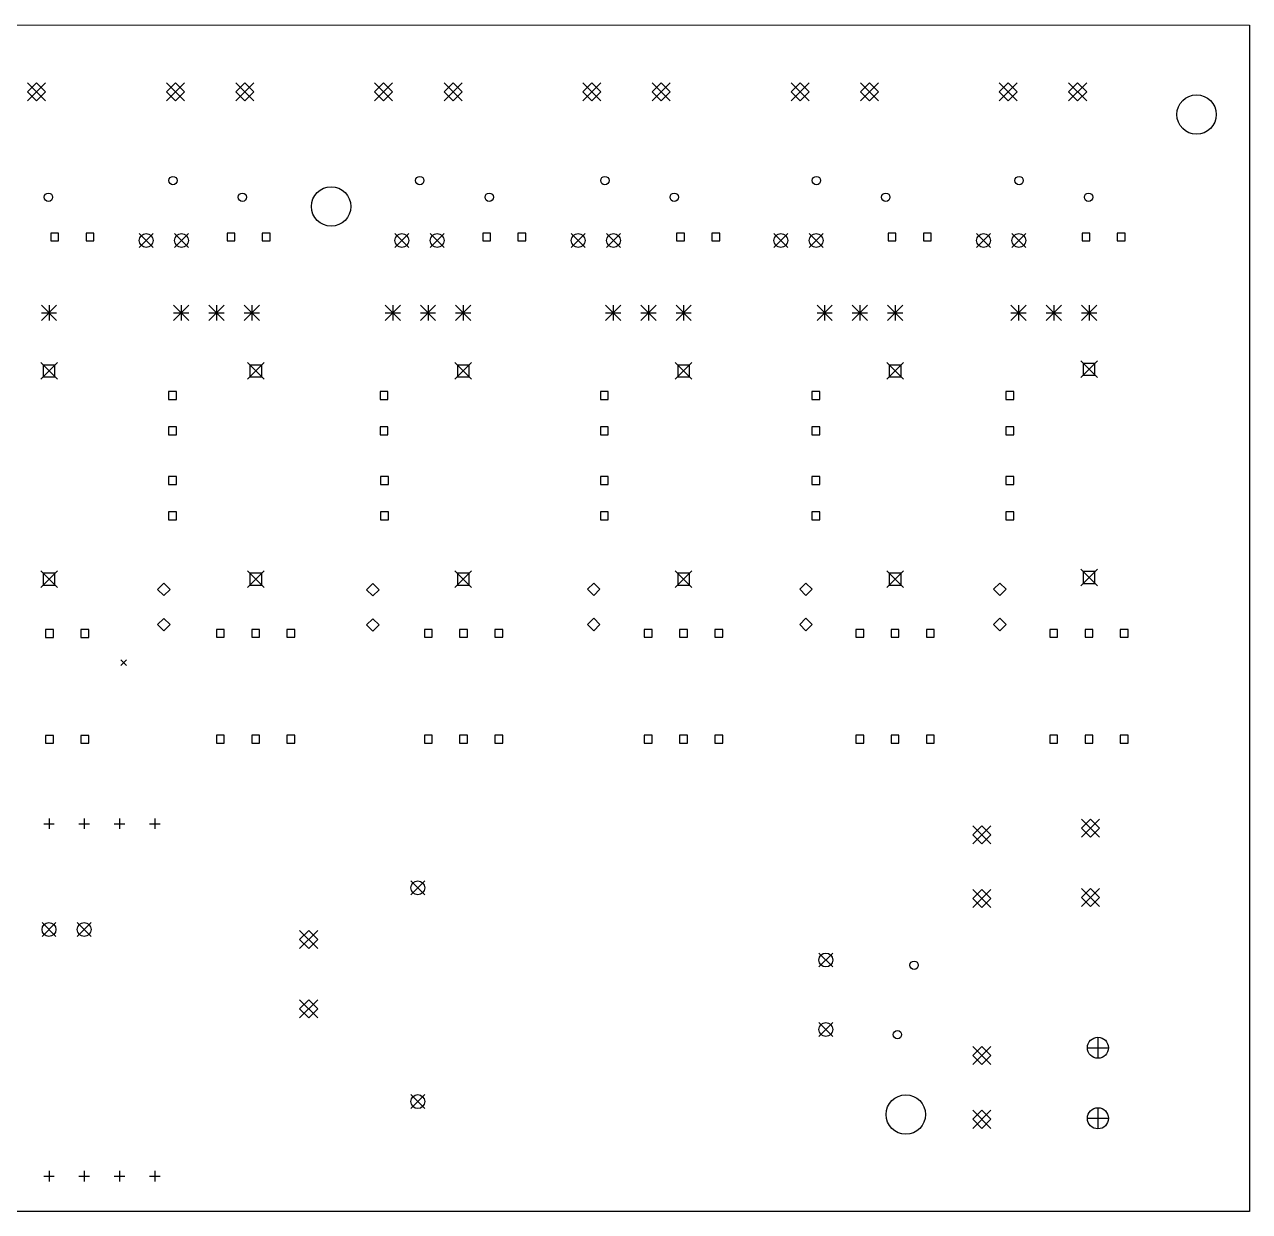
# Model space of a CAD drawing. Extents: x 32 to 207, y -154 to -37.
# Drawn here: x 118.6 to 206.8, y -122.3 to -36.8 of the extents above; entities that cross this region are included whole.
import ezdxf

# ---------------------------------------------------------------- set-up
doc = ezdxf.new("R2010")
doc.units = 0
doc.layers.add('BLACK', color=7, linetype='CONTINUOUS')

msp = doc.modelspace()

# ---------------------------------------------------------------- linework, layer by layer
at = {"layer": 'BLACK', "linetype": 'CONTINUOUS'}
for p, q in [((33.4913, -36.7559), (206.846, -36.8038)), ((206.846, -36.8038), (206.846, -122.27)), ((118.815, -40.961), (120.115, -42.261)), ((120.115, -40.961), (118.815, -42.261)), ((119.465, -40.961), (118.815, -41.611)), ((120.115, -41.611), (119.465, -40.961)), ((128.815, -40.961), (130.115, -42.261)), ((130.115, -40.961), (128.815, -42.261)), ((129.465, -40.961), (128.815, -41.611)), ((130.115, -41.611), (129.465, -40.961)), ((133.815, -40.961), (135.115, -42.261)), ((135.115, -40.961), (133.815, -42.261)), ((134.465, -40.961), (133.815, -41.611)), ((135.115, -41.611), (134.465, -40.961)), ((143.815, -40.961), (145.115, -42.261)), ((145.115, -40.961), (143.815, -42.261)), ((144.465, -40.961), (143.815, -41.611)), ((145.115, -41.611), (144.465, -40.961)), ((148.815, -40.961), (150.115, -42.261)), ((150.115, -40.961), (148.815, -42.261)), ((149.465, -40.961), (148.815, -41.611)), ((150.115, -41.611), (149.465, -40.961)), ((158.815, -40.961), (160.115, -42.261)), ((160.115, -40.961), (158.815, -42.261)), ((159.465, -40.961), (158.815, -41.611)), ((160.115, -41.611), (159.465, -40.961)), ((163.815, -40.961), (165.115, -42.261)), ((165.115, -40.961), (163.815, -42.261)), ((164.465, -40.961), (163.815, -41.611)), ((165.115, -41.611), (164.465, -40.961)), ((173.815, -40.961), (175.115, -42.261)), ((175.115, -40.961), (173.815, -42.261)), ((174.465, -40.961), (173.815, -41.611)), ((175.115, -41.611), (174.465, -40.961)), ((178.815, -40.961), (180.115, -42.261)), ((180.115, -40.961), (178.815, -42.261)), ((179.465, -40.961), (178.815, -41.611)), ((180.115, -41.611), (179.465, -40.961)), ((188.815, -40.961), (190.115, -42.261)), ((190.115, -40.961), (188.815, -42.261)), ((189.465, -40.961), (188.815, -41.611)), ((190.115, -41.611), (189.465, -40.961)), ((193.815, -40.961), (195.115, -42.261)), ((195.115, -40.961), (193.815, -42.261)), ((194.465, -40.961), (193.815, -41.611)), ((195.115, -41.611), (194.465, -40.961)), ((118.815, -41.611), (119.465, -42.261)), ((119.465, -42.261), (120.115, -41.611)), ((128.815, -41.611), (129.465, -42.261)), ((129.465, -42.261), (130.115, -41.611)), ((133.815, -41.611), (134.465, -42.261)), ((134.465, -42.261), (135.115, -41.611)), ((143.815, -41.611), (144.465, -42.261)), ((144.465, -42.261), (145.115, -41.611)), ((148.815, -41.611), (149.465, -42.261)), ((149.465, -42.261), (150.115, -41.611)), ((158.815, -41.611), (159.465, -42.261)), ((159.465, -42.261), (160.115, -41.611)), ((163.815, -41.611), (164.465, -42.261)), ((164.465, -42.261), (165.115, -41.611)), ((173.815, -41.611), (174.465, -42.261)), ((174.465, -42.261), (175.115, -41.611)), ((178.815, -41.611), (179.465, -42.261)), ((179.465, -42.261), (180.115, -41.611)), ((188.815, -41.611), (189.465, -42.261)), ((189.465, -42.261), (190.115, -41.611)), ((193.815, -41.611), (194.465, -42.261)), ((194.465, -42.261), (195.115, -41.611)), ((121.052, -51.7872), (120.486, -51.7872)), ((120.486, -51.7872), (120.486, -52.3528)), ((121.052, -52.3528), (121.052, -51.7872)), ((123.592, -51.7872), (123.026, -51.7872)), ((123.026, -51.7872), (123.026, -52.3528)), ((123.592, -52.3528), (123.592, -51.7872)), ((126.864, -51.82), (127.864, -52.82)), ((127.864, -51.82), (126.864, -52.82)), ((129.404, -51.82), (130.404, -52.82)), ((130.404, -51.82), (129.404, -52.82)), ((133.752, -51.7872), (133.186, -51.7872)), ((133.186, -51.7872), (133.186, -52.3528)), ((133.752, -52.3528), (133.752, -51.7872)), ((136.292, -51.7872), (135.726, -51.7872)), ((135.726, -51.7872), (135.726, -52.3528)), ((136.292, -52.3528), (136.292, -51.7872)), ((145.279, -51.82), (146.279, -52.82)), ((146.279, -51.82), (145.279, -52.82)), ((147.819, -51.82), (148.819, -52.82)), ((148.819, -51.82), (147.819, -52.82)), ((152.167, -51.7872), (151.601, -51.7872)), ((151.601, -51.7872), (151.601, -52.3528)), ((152.167, -52.3528), (152.167, -51.7872)), ((154.707, -51.7872), (154.141, -51.7872)), ((154.141, -51.7872), (154.141, -52.3528)), ((154.707, -52.3528), (154.707, -51.7872)), ((157.979, -51.82), (158.979, -52.82)), ((158.979, -51.82), (157.979, -52.82)), ((160.519, -51.82), (161.519, -52.82)), ((161.519, -51.82), (160.519, -52.82)), ((166.137, -51.7872), (165.571, -51.7872)), ((165.571, -51.7872), (165.571, -52.3528)), ((166.137, -52.3528), (166.137, -51.7872)), ((168.677, -51.7872), (168.111, -51.7872)), ((168.111, -51.7872), (168.111, -52.3528)), ((168.677, -52.3528), (168.677, -51.7872)), ((172.584, -51.82), (173.584, -52.82)), ((173.584, -51.82), (172.584, -52.82)), ((175.124, -51.82), (176.124, -52.82)), ((176.124, -51.82), (175.124, -52.82)), ((181.377, -51.7872), (180.811, -51.7872)), ((180.811, -51.7872), (180.811, -52.3528)), ((181.377, -52.3528), (181.377, -51.7872)), ((183.917, -51.7872), (183.351, -51.7872)), ((183.351, -51.7872), (183.351, -52.3528)), ((183.917, -52.3528), (183.917, -51.7872)), ((187.189, -51.82), (188.189, -52.82)), ((188.189, -51.82), (187.189, -52.82)), ((189.729, -51.82), (190.729, -52.82)), ((190.729, -51.82), (189.729, -52.82)), ((195.347, -51.7872), (194.781, -51.7872)), ((194.781, -51.7872), (194.781, -52.3528)), ((195.347, -52.3528), (195.347, -51.7872)), ((197.887, -51.7872), (197.321, -51.7872)), ((197.321, -51.7872), (197.321, -52.3528)), ((197.887, -52.3528), (197.887, -51.7872)), ((120.486, -52.3528), (121.052, -52.3528)), ((123.026, -52.3528), (123.592, -52.3528)), ((133.186, -52.3528), (133.752, -52.3528)), ((135.726, -52.3528), (136.292, -52.3528)), ((151.601, -52.3528), (152.167, -52.3528)), ((154.141, -52.3528), (154.707, -52.3528)), ((165.571, -52.3528), (166.137, -52.3528)), ((168.111, -52.3528), (168.677, -52.3528)), ((180.811, -52.3528), (181.377, -52.3528)), ((183.351, -52.3528), (183.917, -52.3528)), ((194.781, -52.3528), (195.347, -52.3528)), ((197.321, -52.3528), (197.887, -52.3528)), ((119.809, -56.9796), (120.909, -58.0796)), ((120.909, -56.9796), (119.809, -58.0796)), ((120.359, -56.9796), (120.359, -58.0796)), ((129.334, -56.9796), (130.434, -58.0796)), ((130.434, -56.9796), (129.334, -58.0796)), ((129.884, -56.9796), (129.884, -58.0796)), ((131.874, -56.9796), (132.974, -58.0796)), ((132.974, -56.9796), (131.874, -58.0796)), ((132.424, -56.9796), (132.424, -58.0796)), ((134.414, -56.9796), (135.514, -58.0796)), ((135.514, -56.9796), (134.414, -58.0796)), ((134.964, -56.9796), (134.964, -58.0796)), ((144.574, -56.9796), (145.674, -58.0796)), ((145.674, -56.9796), (144.574, -58.0796)), ((145.124, -56.9796), (145.124, -58.0796)), ((147.114, -56.9796), (148.214, -58.0796)), ((148.214, -56.9796), (147.114, -58.0796)), ((147.664, -56.9796), (147.664, -58.0796)), ((149.654, -56.9796), (150.754, -58.0796)), ((150.754, -56.9796), (149.654, -58.0796)), ((150.204, -56.9796), (150.204, -58.0796)), ((160.449, -56.9796), (161.549, -58.0796)), ((161.549, -56.9796), (160.449, -58.0796)), ((160.999, -56.9796), (160.999, -58.0796)), ((162.989, -56.9796), (164.089, -58.0796)), ((164.089, -56.9796), (162.989, -58.0796)), ((163.539, -56.9796), (163.539, -58.0796)), ((165.529, -56.9796), (166.629, -58.0796)), ((166.629, -56.9796), (165.529, -58.0796)), ((166.079, -56.9796), (166.079, -58.0796)), ((175.689, -56.9796), (176.789, -58.0796)), ((176.789, -56.9796), (175.689, -58.0796)), ((176.239, -56.9796), (176.239, -58.0796)), ((178.229, -56.9796), (179.329, -58.0796)), ((179.329, -56.9796), (178.229, -58.0796)), ((178.779, -56.9796), (178.779, -58.0796)), ((180.769, -56.9796), (181.869, -58.0796)), ((181.869, -56.9796), (180.769, -58.0796)), ((181.319, -56.9796), (181.319, -58.0796)), ((189.659, -56.9796), (190.759, -58.0796)), ((190.759, -56.9796), (189.659, -58.0796)), ((190.209, -56.9796), (190.209, -58.0796)), ((192.199, -56.9796), (193.299, -58.0796)), ((193.299, -56.9796), (192.199, -58.0796)), ((192.749, -56.9796), (192.749, -58.0796)), ((194.739, -56.9796), (195.839, -58.0796)), ((195.839, -56.9796), (194.739, -58.0796)), ((195.289, -56.9796), (195.289, -58.0796)), ((119.809, -57.5296), (120.909, -57.5296)), ((129.334, -57.5296), (130.434, -57.5296)), ((131.874, -57.5296), (132.974, -57.5296)), ((134.414, -57.5296), (135.514, -57.5296)), ((144.574, -57.5296), (145.674, -57.5296)), ((147.114, -57.5296), (148.214, -57.5296)), ((149.654, -57.5296), (150.754, -57.5296)), ((160.449, -57.5296), (161.549, -57.5296)), ((162.989, -57.5296), (164.089, -57.5296)), ((165.529, -57.5296), (166.629, -57.5296)), ((175.689, -57.5296), (176.789, -57.5296)), ((178.229, -57.5296), (179.329, -57.5296)), ((180.769, -57.5296), (181.869, -57.5296)), ((189.659, -57.5296), (190.759, -57.5296)), ((192.199, -57.5296), (193.299, -57.5296)), ((194.739, -57.5296), (195.839, -57.5296)), ((119.759, -61.115), (120.959, -62.315)), ((120.959, -61.115), (119.759, -62.315)), ((120.783, -61.2907), (119.935, -61.2907)), ((119.935, -61.2907), (119.935, -62.1393)), ((120.783, -62.1393), (120.783, -61.2907)), ((134.655, -61.115), (135.855, -62.315)), ((135.855, -61.115), (134.655, -62.315)), ((135.679, -61.2907), (134.831, -61.2907)), ((134.831, -61.2907), (134.831, -62.1393)), ((135.679, -62.1393), (135.679, -61.2907)), ((149.604, -61.115), (150.804, -62.315)), ((150.804, -61.115), (149.604, -62.315)), ((150.628, -61.2907), (149.78, -61.2907)), ((149.78, -61.2907), (149.78, -62.1393)), ((150.628, -62.1393), (150.628, -61.2907)), ((165.479, -61.115), (166.679, -62.315)), ((166.679, -61.115), (165.479, -62.315)), ((166.503, -61.2907), (165.655, -61.2907)), ((165.655, -61.2907), (165.655, -62.1393)), ((166.503, -62.1393), (166.503, -61.2907)), ((180.719, -61.115), (181.919, -62.315)), ((181.919, -61.115), (180.719, -62.315)), ((181.743, -61.2907), (180.895, -61.2907)), ((180.895, -61.2907), (180.895, -62.1393)), ((181.743, -62.1393), (181.743, -61.2907)), ((194.689, -60.995), (195.889, -62.195)), ((195.889, -60.995), (194.689, -62.195)), ((195.713, -61.1707), (194.865, -61.1707)), ((194.865, -61.1707), (194.865, -62.0193)), ((195.713, -62.0193), (195.713, -61.1707)), ((119.935, -62.1393), (120.783, -62.1393)), ((134.831, -62.1393), (135.679, -62.1393)), ((149.78, -62.1393), (150.628, -62.1393)), ((165.655, -62.1393), (166.503, -62.1393)), ((180.895, -62.1393), (181.743, -62.1393)), ((194.865, -62.0193), (195.713, -62.0193)), ((129.532, -63.202), (128.966, -63.202)), ((128.966, -63.202), (128.966, -63.7676)), ((129.532, -63.7676), (129.532, -63.202)), ((144.772, -63.202), (144.206, -63.202)), ((144.206, -63.202), (144.206, -63.7676)), ((144.772, -63.7676), (144.772, -63.202)), ((160.647, -63.202), (160.081, -63.202)), ((160.081, -63.202), (160.081, -63.7676)), ((160.647, -63.7676), (160.647, -63.202)), ((175.887, -63.202), (175.321, -63.202)), ((175.321, -63.202), (175.321, -63.7676)), ((175.887, -63.7676), (175.887, -63.202)), ((189.857, -63.202), (189.291, -63.202)), ((189.291, -63.202), (189.291, -63.7676)), ((189.857, -63.7676), (189.857, -63.202)), ((128.966, -63.7676), (129.532, -63.7676)), ((144.206, -63.7676), (144.772, -63.7676)), ((160.081, -63.7676), (160.647, -63.7676)), ((175.321, -63.7676), (175.887, -63.7676)), ((189.291, -63.7676), (189.857, -63.7676)), ((129.532, -65.742), (128.966, -65.742)), ((128.966, -65.742), (128.966, -66.3076)), ((129.532, -66.3076), (129.532, -65.742)), ((144.772, -65.742), (144.206, -65.742)), ((144.206, -65.742), (144.206, -66.3076)), ((144.772, -66.3076), (144.772, -65.742)), ((160.647, -65.742), (160.081, -65.742)), ((160.081, -65.742), (160.081, -66.3076)), ((160.647, -66.3076), (160.647, -65.742)), ((175.887, -65.742), (175.321, -65.742)), ((175.321, -65.742), (175.321, -66.3076)), ((175.887, -66.3076), (175.887, -65.742)), ((189.857, -65.742), (189.291, -65.742)), ((189.291, -65.742), (189.291, -66.3076)), ((189.857, -66.3076), (189.857, -65.742)), ((128.966, -66.3076), (129.532, -66.3076)), ((144.206, -66.3076), (144.772, -66.3076)), ((160.081, -66.3076), (160.647, -66.3076)), ((175.321, -66.3076), (175.887, -66.3076)), ((189.291, -66.3076), (189.857, -66.3076)), ((129.532, -69.327), (128.966, -69.327)), ((128.966, -69.327), (128.966, -69.8926)), ((129.532, -69.8926), (129.532, -69.327)), ((144.806, -69.327), (144.241, -69.327)), ((144.241, -69.327), (144.241, -69.8926)), ((144.806, -69.8926), (144.806, -69.327)), ((160.647, -69.327), (160.081, -69.327)), ((160.081, -69.327), (160.081, -69.8926)), ((160.647, -69.8926), (160.647, -69.327)), ((175.887, -69.327), (175.321, -69.327)), ((175.321, -69.327), (175.321, -69.8926)), ((175.887, -69.8926), (175.887, -69.327)), ((189.857, -69.327), (189.291, -69.327)), ((189.291, -69.327), (189.291, -69.8926)), ((189.857, -69.8926), (189.857, -69.327)), ((128.966, -69.8926), (129.532, -69.8926)), ((144.241, -69.8926), (144.806, -69.8926)), ((160.081, -69.8926), (160.647, -69.8926)), ((175.321, -69.8926), (175.887, -69.8926)), ((189.291, -69.8926), (189.857, -69.8926)), ((129.532, -71.867), (128.966, -71.867)), ((128.966, -71.867), (128.966, -72.4326)), ((129.532, -72.4326), (129.532, -71.867)), ((144.806, -71.867), (144.241, -71.867)), ((144.241, -71.867), (144.241, -72.4326)), ((144.806, -72.4326), (144.806, -71.867)), ((160.647, -71.867), (160.081, -71.867)), ((160.081, -71.867), (160.081, -72.4326)), ((160.647, -72.4326), (160.647, -71.867)), ((175.887, -71.867), (175.321, -71.867)), ((175.321, -71.867), (175.321, -72.4326)), ((175.887, -72.4326), (175.887, -71.867)), ((189.857, -71.867), (189.291, -71.867)), ((189.291, -71.867), (189.291, -72.4326)), ((189.857, -72.4326), (189.857, -71.867)), ((128.966, -72.4326), (129.532, -72.4326)), ((144.241, -72.4326), (144.806, -72.4326)), ((160.081, -72.4326), (160.647, -72.4326)), ((175.321, -72.4326), (175.887, -72.4326)), ((189.291, -72.4326), (189.857, -72.4326)), ((119.759, -76.115), (120.959, -77.315)), ((120.959, -76.115), (119.759, -77.315)), ((120.783, -76.2907), (119.935, -76.2907)), ((119.935, -76.2907), (119.935, -77.1393)), ((120.783, -77.1393), (120.783, -76.2907)), ((134.655, -76.115), (135.855, -77.315)), ((135.855, -76.115), (134.655, -77.315)), ((135.679, -76.2907), (134.831, -76.2907)), ((134.831, -76.2907), (134.831, -77.1393)), ((135.679, -77.1393), (135.679, -76.2907)), ((149.604, -76.115), (150.804, -77.315)), ((150.804, -76.115), (149.604, -77.315)), ((150.628, -76.2907), (149.78, -76.2907)), ((149.78, -76.2907), (149.78, -77.1393)), ((150.628, -77.1393), (150.628, -76.2907)), ((165.479, -76.115), (166.679, -77.315)), ((166.679, -76.115), (165.479, -77.315)), ((166.503, -76.2907), (165.655, -76.2907)), ((165.655, -76.2907), (165.655, -77.1393)), ((166.503, -77.1393), (166.503, -76.2907)), ((180.719, -76.115), (181.919, -77.315)), ((181.919, -76.115), (180.719, -77.315)), ((181.743, -76.2907), (180.895, -76.2907)), ((180.895, -76.2907), (180.895, -77.1393)), ((181.743, -77.1393), (181.743, -76.2907)), ((194.689, -75.995), (195.889, -77.195)), ((195.889, -75.995), (194.689, -77.195)), ((195.713, -76.1707), (194.865, -76.1707)), ((194.865, -76.1707), (194.865, -77.0193)), ((195.713, -77.0193), (195.713, -76.1707)), ((119.935, -77.1393), (120.783, -77.1393)), ((128.626, -76.9998), (128.176, -77.4498)), ((128.176, -77.4498), (128.626, -77.8998)), ((129.076, -77.4498), (128.626, -76.9998)), ((128.626, -77.8998), (129.076, -77.4498)), ((134.831, -77.1393), (135.679, -77.1393)), ((143.686, -77.0269), (143.236, -77.4769)), ((143.236, -77.4769), (143.686, -77.9269)), ((144.136, -77.4769), (143.686, -77.0269)), ((143.686, -77.9269), (144.136, -77.4769)), ((149.78, -77.1393), (150.628, -77.1393)), ((159.599, -76.9925), (159.149, -77.4425)), ((159.149, -77.4425), (159.599, -77.8925)), ((160.049, -77.4425), (159.599, -76.9925)), ((159.599, -77.8925), (160.049, -77.4425)), ((165.655, -77.1393), (166.503, -77.1393)), ((174.894, -76.9925), (174.444, -77.4425)), ((174.444, -77.4425), (174.894, -77.8925)), ((175.344, -77.4425), (174.894, -76.9925)), ((174.894, -77.8925), (175.344, -77.4425)), ((180.895, -77.1393), (181.743, -77.1393)), ((188.863, -76.9925), (188.413, -77.4425)), ((188.413, -77.4425), (188.863, -77.8925)), ((189.313, -77.4425), (188.863, -76.9925)), ((188.863, -77.8925), (189.313, -77.4425)), ((194.865, -77.0193), (195.713, -77.0193)), ((128.626, -79.5398), (128.176, -79.9898)), ((128.176, -79.9898), (128.626, -80.4398)), ((129.076, -79.9898), (128.626, -79.5398)), ((128.626, -80.4398), (129.076, -79.9898)), ((143.686, -79.5669), (143.236, -80.0169)), ((143.236, -80.0169), (143.686, -80.4669)), ((144.136, -80.0169), (143.686, -79.5669)), ((143.686, -80.4669), (144.136, -80.0169)), ((159.599, -79.5325), (159.149, -79.9825)), ((159.149, -79.9825), (159.599, -80.4325)), ((160.049, -79.9825), (159.599, -79.5325)), ((159.599, -80.4325), (160.049, -79.9825)), ((174.894, -79.5325), (174.444, -79.9825)), ((174.444, -79.9825), (174.894, -80.4325)), ((175.344, -79.9825), (174.894, -79.5325)), ((174.894, -80.4325), (175.344, -79.9825)), ((188.863, -79.5325), (188.413, -79.9825)), ((188.413, -79.9825), (188.863, -80.4325)), ((189.313, -79.9825), (188.863, -79.5325)), ((188.863, -80.4325), (189.313, -79.9825)), ((120.675, -80.3491), (120.109, -80.3491)), ((120.109, -80.3491), (120.109, -80.9148)), ((120.109, -80.9148), (120.675, -80.9148)), ((120.675, -80.9148), (120.675, -80.3491)), ((123.215, -80.3491), (122.649, -80.3491)), ((122.649, -80.3491), (122.649, -80.9148)), ((122.649, -80.9148), (123.215, -80.9148)), ((123.215, -80.9148), (123.215, -80.3491)), ((132.988, -80.337), (132.422, -80.337)), ((132.422, -80.337), (132.422, -80.9026)), ((132.422, -80.9026), (132.988, -80.9026)), ((132.988, -80.9026), (132.988, -80.337)), ((135.528, -80.337), (134.962, -80.337)), ((134.962, -80.337), (134.962, -80.9026)), ((134.962, -80.9026), (135.528, -80.9026)), ((135.528, -80.9026), (135.528, -80.337)), ((138.068, -80.337), (137.502, -80.337)), ((137.502, -80.337), (137.502, -80.9026)), ((137.502, -80.9026), (138.068, -80.9026)), ((138.068, -80.9026), (138.068, -80.337)), ((147.969, -80.337), (147.403, -80.337)), ((147.403, -80.337), (147.403, -80.9026)), ((147.403, -80.9026), (147.969, -80.9026)), ((147.969, -80.9026), (147.969, -80.337)), ((150.509, -80.337), (149.943, -80.337)), ((149.943, -80.337), (149.943, -80.9026)), ((149.943, -80.9026), (150.509, -80.9026)), ((150.509, -80.9026), (150.509, -80.337)), ((153.049, -80.337), (152.483, -80.337)), ((152.483, -80.337), (152.483, -80.9026)), ((152.483, -80.9026), (153.049, -80.9026)), ((153.049, -80.9026), (153.049, -80.337)), ((163.812, -80.337), (163.246, -80.337)), ((163.246, -80.337), (163.246, -80.9026)), ((163.246, -80.9026), (163.812, -80.9026)), ((163.812, -80.9026), (163.812, -80.337)), ((166.352, -80.337), (165.786, -80.337)), ((165.786, -80.337), (165.786, -80.9026)), ((165.786, -80.9026), (166.352, -80.9026)), ((166.352, -80.9026), (166.352, -80.337)), ((168.892, -80.337), (168.326, -80.337)), ((168.326, -80.337), (168.326, -80.9026)), ((168.326, -80.9026), (168.892, -80.9026)), ((168.892, -80.9026), (168.892, -80.337)), ((179.052, -80.337), (178.486, -80.337)), ((178.486, -80.337), (178.486, -80.9026)), ((178.486, -80.9026), (179.052, -80.9026)), ((179.052, -80.9026), (179.052, -80.337)), ((181.592, -80.337), (181.026, -80.337)), ((181.026, -80.337), (181.026, -80.9026)), ((181.026, -80.9026), (181.592, -80.9026)), ((181.592, -80.9026), (181.592, -80.337)), ((184.132, -80.337), (183.566, -80.337)), ((183.566, -80.337), (183.566, -80.9026)), ((183.566, -80.9026), (184.132, -80.9026)), ((184.132, -80.9026), (184.132, -80.337)), ((193.022, -80.337), (192.456, -80.337)), ((192.456, -80.337), (192.456, -80.9026)), ((192.456, -80.9026), (193.022, -80.9026)), ((193.022, -80.9026), (193.022, -80.337)), ((195.562, -80.337), (194.996, -80.337)), ((194.996, -80.337), (194.996, -80.9026)), ((194.996, -80.9026), (195.562, -80.9026)), ((195.562, -80.9026), (195.562, -80.337)), ((198.102, -80.337), (197.536, -80.337)), ((197.536, -80.337), (197.536, -80.9026)), ((197.536, -80.9026), (198.102, -80.9026)), ((198.102, -80.9026), (198.102, -80.337)), ((125.538, -82.5276), (125.938, -82.9276)), ((125.938, -82.5276), (125.538, -82.9276)), ((120.675, -87.9691), (120.109, -87.9691)), ((120.109, -87.9691), (120.109, -88.5348)), ((120.675, -88.5348), (120.675, -87.9691)), ((123.215, -87.9691), (122.649, -87.9691)), ((122.649, -87.9691), (122.649, -88.5348)), ((123.215, -88.5348), (123.215, -87.9691)), ((132.988, -87.957), (132.422, -87.957)), ((132.422, -87.957), (132.422, -88.5226)), ((132.988, -88.5226), (132.988, -87.957)), ((135.528, -87.957), (134.962, -87.957)), ((134.962, -87.957), (134.962, -88.5226)), ((135.528, -88.5226), (135.528, -87.957)), ((138.068, -87.957), (137.502, -87.957)), ((137.502, -87.957), (137.502, -88.5226)), ((138.068, -88.5226), (138.068, -87.957)), ((147.969, -87.957), (147.403, -87.957)), ((147.403, -87.957), (147.403, -88.5226)), ((147.969, -88.5226), (147.969, -87.957)), ((150.509, -87.957), (149.943, -87.957)), ((149.943, -87.957), (149.943, -88.5226)), ((150.509, -88.5226), (150.509, -87.957)), ((153.049, -87.957), (152.483, -87.957)), ((152.483, -87.957), (152.483, -88.5226)), ((153.049, -88.5226), (153.049, -87.957)), ((163.812, -87.957), (163.246, -87.957)), ((163.246, -87.957), (163.246, -88.5226)), ((163.812, -88.5226), (163.812, -87.957)), ((166.352, -87.957), (165.786, -87.957)), ((165.786, -87.957), (165.786, -88.5226)), ((166.352, -88.5226), (166.352, -87.957)), ((168.892, -87.957), (168.326, -87.957)), ((168.326, -87.957), (168.326, -88.5226)), ((168.892, -88.5226), (168.892, -87.957)), ((179.052, -87.957), (178.486, -87.957)), ((178.486, -87.957), (178.486, -88.5226)), ((179.052, -88.5226), (179.052, -87.957)), ((181.592, -87.957), (181.026, -87.957)), ((181.026, -87.957), (181.026, -88.5226)), ((181.592, -88.5226), (181.592, -87.957)), ((184.132, -87.957), (183.566, -87.957)), ((183.566, -87.957), (183.566, -88.5226)), ((184.132, -88.5226), (184.132, -87.957)), ((193.022, -87.957), (192.456, -87.957)), ((192.456, -87.957), (192.456, -88.5226)), ((193.022, -88.5226), (193.022, -87.957)), ((195.562, -87.957), (194.996, -87.957)), ((194.996, -87.957), (194.996, -88.5226)), ((195.562, -88.5226), (195.562, -87.957)), ((198.102, -87.957), (197.536, -87.957)), ((197.536, -87.957), (197.536, -88.5226)), ((198.102, -88.5226), (198.102, -87.957)), ((120.109, -88.5348), (120.675, -88.5348)), ((122.649, -88.5348), (123.215, -88.5348)), ((132.422, -88.5226), (132.988, -88.5226)), ((134.962, -88.5226), (135.528, -88.5226)), ((137.502, -88.5226), (138.068, -88.5226)), ((147.403, -88.5226), (147.969, -88.5226)), ((149.943, -88.5226), (150.509, -88.5226)), ((152.483, -88.5226), (153.049, -88.5226)), ((163.246, -88.5226), (163.812, -88.5226)), ((165.786, -88.5226), (166.352, -88.5226)), ((168.326, -88.5226), (168.892, -88.5226)), ((178.486, -88.5226), (179.052, -88.5226)), ((181.026, -88.5226), (181.592, -88.5226)), ((183.566, -88.5226), (184.132, -88.5226)), ((192.456, -88.5226), (193.022, -88.5226)), ((194.996, -88.5226), (195.562, -88.5226)), ((197.536, -88.5226), (198.102, -88.5226)), ((119.978, -94.3298), (120.74, -94.3298)), ((120.359, -93.9488), (120.359, -94.7108)), ((122.518, -94.3298), (123.28, -94.3298)), ((122.899, -93.9488), (122.899, -94.7108)), ((125.058, -94.3298), (125.82, -94.3298)), ((125.439, -93.9488), (125.439, -94.7108)), ((127.598, -94.3298), (128.36, -94.3298)), ((127.979, -93.9488), (127.979, -94.7108)), ((194.747, -94.0075), (196.047, -95.3075)), ((196.047, -94.0075), (194.747, -95.3075)), ((195.397, -94.0075), (194.747, -94.6575)), ((196.047, -94.6575), (195.397, -94.0075)), ((186.914, -94.4786), (188.214, -95.7786)), ((188.214, -94.4786), (186.914, -95.7786)), ((187.564, -94.4786), (186.914, -95.1286)), ((186.914, -95.1286), (187.564, -95.7786)), ((188.214, -95.1286), (187.564, -94.4786)), ((187.564, -95.7786), (188.214, -95.1286)), ((194.747, -94.6575), (195.397, -95.3075)), ((195.397, -95.3075), (196.047, -94.6575)), ((146.423, -98.4525), (147.423, -99.4525)), ((147.423, -98.4525), (146.423, -99.4525)), ((186.914, -99.0786), (188.214, -100.379)), ((188.214, -99.0786), (186.914, -100.379)), ((187.564, -99.0786), (186.914, -99.7286)), ((188.214, -99.7286), (187.564, -99.0786)), ((194.747, -99.0075), (196.047, -100.307)), ((196.047, -99.0075), (194.747, -100.307)), ((195.397, -99.0075), (194.747, -99.6575)), ((194.747, -99.6575), (195.397, -100.307)), ((196.047, -99.6575), (195.397, -99.0075)), ((195.397, -100.307), (196.047, -99.6575)), ((186.914, -99.7286), (187.564, -100.379)), ((187.564, -100.379), (188.214, -99.7286)), ((119.854, -101.45), (120.854, -102.45)), ((120.854, -101.45), (119.854, -102.45)), ((122.394, -101.45), (123.394, -102.45)), ((123.394, -101.45), (122.394, -102.45)), ((138.415, -102.015), (139.715, -103.315)), ((139.715, -102.015), (138.415, -103.315)), ((139.065, -102.015), (138.415, -102.665)), ((139.715, -102.665), (139.065, -102.015)), ((138.415, -102.665), (139.065, -103.315)), ((139.065, -103.315), (139.715, -102.665)), ((175.823, -103.653), (176.823, -104.653)), ((176.823, -103.653), (175.823, -104.653)), ((138.415, -107.015), (139.715, -108.315)), ((139.715, -107.015), (138.415, -108.315)), ((139.065, -107.015), (138.415, -107.665)), ((138.415, -107.665), (139.065, -108.315)), ((139.715, -107.665), (139.065, -107.015)), ((139.065, -108.315), (139.715, -107.665)), ((175.823, -108.653), (176.823, -109.653)), ((176.823, -108.653), (175.823, -109.653)), ((195.924, -109.715), (195.924, -111.235)), ((186.914, -110.379), (188.214, -111.679)), ((188.214, -110.379), (186.914, -111.679)), ((187.564, -110.379), (186.914, -111.029)), ((186.914, -111.029), (187.564, -111.679)), ((188.214, -111.029), (187.564, -110.379)), ((187.564, -111.679), (188.214, -111.029)), ((195.164, -110.475), (196.684, -110.475)), ((146.423, -113.853), (147.423, -114.853)), ((147.423, -113.853), (146.423, -114.853)), ((186.914, -114.979), (188.214, -116.279)), ((188.214, -114.979), (186.914, -116.279)), ((187.564, -114.979), (186.914, -115.629)), ((188.214, -115.629), (187.564, -114.979)), ((195.164, -115.555), (196.684, -115.555)), ((195.924, -114.795), (195.924, -116.315)), ((186.914, -115.629), (187.564, -116.279)), ((187.564, -116.279), (188.214, -115.629)), ((119.978, -119.73), (120.74, -119.73)), ((120.359, -119.349), (120.359, -120.111)), ((122.518, -119.73), (123.28, -119.73)), ((122.899, -119.349), (122.899, -120.111)), ((125.058, -119.73), (125.82, -119.73)), ((125.439, -119.349), (125.439, -120.111)), ((127.598, -119.73), (128.36, -119.73)), ((127.979, -119.349), (127.979, -120.111)), ((206.846, -122.27), (33.4909, -122.27))]:
    msp.add_line(p, q, dxfattribs=at)
at = {"layer": 'BLACK'}
for centre, radius in [((203.036, -43.246), 1.4199), ((129.289, -47.996), 0.3), ((140.679, -49.866), 1.4199), ((147.069, -47.996), 0.3), ((160.404, -47.996), 0.3), ((175.644, -47.996), 0.3), ((190.249, -47.996), 0.3), ((120.319, -49.196), 0.3), ((134.289, -49.196), 0.3), ((152.069, -49.196), 0.3), ((165.404, -49.196), 0.3), ((180.644, -49.196), 0.3), ((195.249, -49.196), 0.3), ((127.364, -52.32), 0.5), ((129.904, -52.32), 0.5), ((145.779, -52.32), 0.5), ((148.319, -52.32), 0.5), ((158.479, -52.32), 0.5), ((161.019, -52.32), 0.5), ((173.084, -52.32), 0.5), ((175.624, -52.32), 0.5), ((187.689, -52.32), 0.5), ((190.229, -52.32), 0.5), ((146.923, -98.9525), 0.5), ((120.354, -101.95), 0.5), ((122.894, -101.95), 0.5), ((176.323, -104.153), 0.5), ((182.681, -104.53), 0.3), ((176.323, -109.153), 0.5), ((181.481, -109.53), 0.3), ((195.924, -110.475), 0.76), ((146.923, -114.353), 0.5), ((182.081, -115.285), 1.4199), ((195.924, -115.555), 0.76)]:
    msp.add_circle(centre, radius, dxfattribs=at)

doc.saveas('drawing.dxf')
